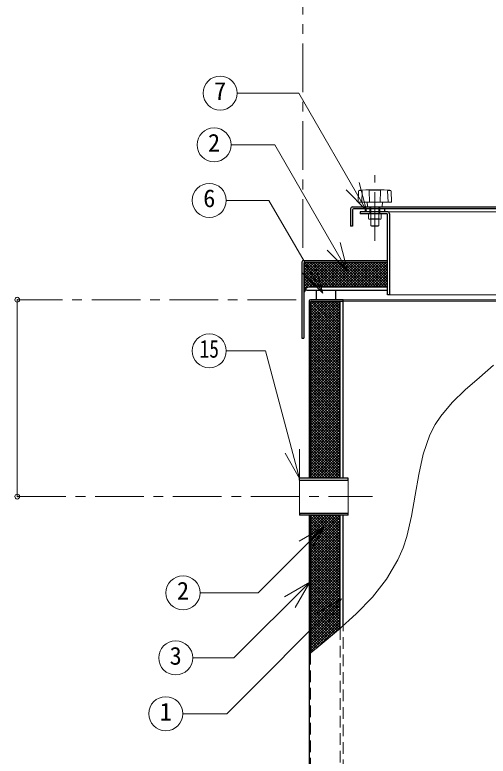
# Model space of a CAD drawing. Units: millimetres at full size, sheet at 1:10; details may follow other scales. Extents: x -2123 to 1927, y -1358 to 1452.
# Drawn here: x -700 to -214, y -596 to 167 of the extents above; entities that cross this region are included whole.
import ezdxf
from ezdxf.enums import TextEntityAlignment as Align

# ---------------------------------------------------------------- set-up
doc = ezdxf.new("R2010")
doc.units = ezdxf.units.MM
doc.header["$LTSCALE"] = 10
doc.header["$PDMODE"] = 32
doc.header["$PDSIZE"] = 5
doc.linetypes.add('CHAIN1', pattern=[8, 5, -1, 1, -1])
doc.linetypes.add('DASHED1', pattern=[1.8, 1.2, -0.6])
doc.layers.add('0-0', color=7, linetype='Continuous', lineweight=18)
doc.styles.add('ＭＳ ゴシック', font='')
doc.styles.get('ＭＳ ゴシック').set_extended_font_data('MS Gothic')

msp = doc.modelspace()

# ---------------------------------------------------------------- linework, layer by layer
at = {"layer": '0-0', "color": 4, "linetype": 'CHAIN1', "lineweight": 9}
for p, q in [((-404.3, -72.59), (-404.3, 189.41)), ((-330.3, -65.59), (-330.3, 2.01)), ((-411.3, -126.09), (-697.8, -126.09)), ((-697.8, -328.59), (-332.8, -328.59))]:
    msp.add_line(p, q, dxfattribs=at)
at = {"layer": '0-0'}
for p, q in [((-433.07, 33.21), (-478.07, 33.21)), ((-358.25, -96.38), (-433.07, 33.21)), ((-338.72, -34.39), (-346.49, -5.42)), ((-338.72, -34.39), (-359.94, -13.18)), ((-358.25, -96.38), (-366.02, -67.4)), ((-358.25, -96.38), (-379.46, -75.16)), ((-383.91, -119.49), (-391.67, -90.52)), ((-383.91, -119.49), (-405.12, -98.28)), ((-407.64, -309.86), (-407.64, -279.86)), ((-407.64, -309.86), (-422.64, -283.88)), ((-407.8, -311.59), (-407.8, -345.59)), ((-357.8, -311.59), (-357.8, -345.59)), ((-382.2, -359.43), (-450.31, -427.54)), ((-382.2, -359.43), (-408.18, -374.43)), ((-382.2, -359.43), (-397.2, -385.41)), ((-397.18, -416.58), (-475.09, -494.49)), ((-397.18, -416.58), (-423.16, -431.58)), ((-397.18, -416.58), (-412.18, -442.56)), ((-450.31, -427.54), (-509.97, -427.54)), ((-364.44, -433.74), (-390.42, -448.74)), ((-364.44, -433.74), (-379.44, -459.72)), ((-475.09, -494.49), (-517.48, -494.49))]:
    msp.add_line(p, q, dxfattribs=at)
at = {"layer": '0-0', "color": 4, "lineweight": 9}
for p, q in [((-347.47, -25.37), (-347.13, -14.86)), ((-339.71, -13), (-345.62, -13.31)), ((-343.85, -25.79), (-343.46, -14.15)), ((-321.31, -12.99), (-339.29, -12.99)), ((-335.78, -25.79), (-336.17, -14.15)), ((-324.82, -25.79), (-324.43, -14.15)), ((-320.89, -13), (-314.98, -13.31)), ((-316.75, -25.79), (-317.14, -14.15)), ((-313.13, -25.37), (-313.47, -14.86)), ((-347.07, -25.79), (-313.53, -25.79)), ((-337.93, -30.22), (-338.3, -25.79)), ((-322.67, -30.22), (-322.3, -25.79)), ((-336.8, -37.89), (-336.8, -42.59)), ((-330.3, -37.89), (-330.3, -42.59)), ((-323.8, -37.89), (-323.8, -42.59)), ((-136.17, -35.59), (-317.3, -35.59)), ((-336.55, -43.09), (-336.8, -42.59)), ((-324.05, -43.09), (-336.55, -43.09)), ((-334.3, -43.09), (-334.3, -50.09)), ((-326.3, -43.09), (-326.3, -50.09)), ((-324.05, -43.09), (-323.8, -42.59)), ((-326.3, -50.09), (-334.3, -50.09)), ((-333.8, -50.59), (-334.3, -50.09)), ((-333.8, -50.59), (-326.8, -50.59)), ((-326.3, -50.09), (-326.8, -50.59)), ((-403.3, -90.2), (-400.69, -87.59)), ((-403.3, -93.03), (-397.86, -87.59)), ((-403.3, -95.86), (-395.03, -87.59)), ((-403.3, -98.69), (-392.2, -87.59)), ((-403.3, -101.52), (-389.37, -87.59)), ((-403.3, -104.34), (-386.54, -87.59)), ((-403.3, -107.17), (-383.72, -87.59)), ((-403.3, -110), (-380.89, -87.59)), ((-403.3, -112.83), (-378.06, -87.59)), ((-403.3, -115.66), (-375.23, -87.59)), ((-403.3, -89.7), (-379.92, -113.09)), ((-402.55, -87.62), (-377.09, -113.09)), ((-399.76, -87.59), (-374.26, -113.09)), ((-397.94, -113.12), (-372.4, -87.59)), ((-396.93, -87.59), (-371.43, -113.09)), ((-395.07, -113.09), (-369.57, -87.59)), ((-394.1, -87.59), (-368.6, -113.09)), ((-392.25, -113.09), (-366.75, -87.59)), ((-391.27, -87.59), (-365.77, -113.09)), ((-389.42, -113.09), (-363.92, -87.59)), ((-388.44, -87.59), (-362.94, -113.09)), ((-386.59, -113.09), (-361.09, -87.59)), ((-385.62, -87.59), (-360.12, -113.09)), ((-383.76, -113.09), (-358.26, -87.59)), ((-382.79, -87.59), (-357.29, -113.09)), ((-380.93, -113.09), (-355.43, -87.59)), ((-379.96, -87.59), (-354.46, -113.09)), ((-378.1, -113.09), (-352.6, -87.59)), ((-377.13, -87.59), (-351.63, -113.09)), ((-375.27, -113.09), (-349.77, -87.59)), ((-374.3, -87.59), (-348.8, -113.09)), ((-372.45, -113.09), (-346.95, -87.59)), ((-371.47, -87.59), (-345.97, -113.09)), ((-369.62, -113.09), (-344.12, -87.59)), ((-368.65, -87.59), (-343.15, -113.09)), ((-366.79, -113.09), (-341.29, -87.59)), ((-365.82, -87.59), (-340.32, -113.09)), ((-363.96, -113.09), (-338.46, -87.59)), ((-362.99, -87.59), (-337.49, -113.09)), ((-361.13, -113.09), (-335.63, -87.59)), ((-360.16, -87.59), (-334.66, -113.09)), ((-358.3, -113.09), (-332.8, -87.59)), ((-357.33, -87.59), (-331.83, -113.09)), ((-355.48, -113.09), (-329.98, -87.59)), ((-354.5, -87.59), (-329, -113.09)), ((-352.65, -113.09), (-327.15, -87.59)), ((-351.68, -87.59), (-326.18, -113.09)), ((-349.82, -113.09), (-324.32, -87.59)), ((-348.85, -87.59), (-323.35, -113.09)), ((-346.99, -113.09), (-321.49, -87.59)), ((-346.02, -87.59), (-320.52, -113.09)), ((-344.16, -113.09), (-318.66, -87.59)), ((-343.19, -87.59), (-317.69, -113.09)), ((-341.33, -113.09), (-317.3, -89.05)), ((-340.36, -87.59), (-317.3, -110.65)), ((-337.53, -87.59), (-317.3, -107.82)), ((-334.7, -87.59), (-317.3, -104.99)), ((-331.88, -87.59), (-317.3, -102.16)), ((-329.05, -87.59), (-317.3, -99.33)), ((-326.22, -87.59), (-317.3, -96.5)), ((-323.39, -87.59), (-317.3, -93.68)), ((-320.56, -87.59), (-317.3, -90.85)), ((-317.73, -87.59), (-317.3, -88.02)), ((-403.3, -92.53), (-382.74, -113.09)), ((-403.3, -95.36), (-385.57, -113.09)), ((-403.3, -98.19), (-388.4, -113.09)), ((-338.51, -113.09), (-317.3, -91.88)), ((-335.68, -113.09), (-317.3, -94.71)), ((-332.85, -113.09), (-317.3, -97.54)), ((-403.3, -101.01), (-391.23, -113.09)), ((-403.3, -103.84), (-394.06, -113.09)), ((-403.3, -106.67), (-396.89, -113.09)), ((-330.02, -113.09), (-317.3, -100.37)), ((-327.19, -113.09), (-317.3, -103.2)), ((-324.36, -113.09), (-317.3, -106.02)), ((-403.3, -109.5), (-399.35, -113.45)), ((-403.3, -112.33), (-401.15, -114.48)), ((-321.53, -113.09), (-317.3, -108.85)), ((-318.71, -113.09), (-317.3, -111.68)), ((-403.3, -115.16), (-402.45, -116.01)), ((-403.3, -117.99), (-403.21, -118.07)), ((-403.3, -118.49), (-403.27, -118.45)), ((-315.3, -121.09), (-156.82, -121.09)), ((-697.8, -126.09), (-697.8, -328.59)), ((-396.3, -156.94), (-366.95, -127.59)), ((-396.3, -154.11), (-369.77, -127.59)), ((-396.3, -151.28), (-372.6, -127.59)), ((-396.3, -148.46), (-375.43, -127.59)), ((-396.3, -145.63), (-378.26, -127.59)), ((-396.3, -142.8), (-381.09, -127.59)), ((-396.3, -139.97), (-383.92, -127.59)), ((-396.3, -137.14), (-386.75, -127.59)), ((-396.3, -134.31), (-389.57, -127.59)), ((-396.3, -131.49), (-392.4, -127.59)), ((-396.3, -128.66), (-395.23, -127.59)), ((-396.3, -159.77), (-365.8, -129.27)), ((-396.25, -128.07), (-365.8, -158.51)), ((-393.9, -127.59), (-365.8, -155.69)), ((-391.07, -127.59), (-365.8, -152.86)), ((-388.24, -127.59), (-365.8, -150.03)), ((-385.42, -127.59), (-365.8, -147.2)), ((-382.59, -127.59), (-365.8, -144.37)), ((-379.76, -127.59), (-365.8, -141.54)), ((-376.93, -127.59), (-365.8, -138.72)), ((-374.1, -127.59), (-365.8, -135.89)), ((-371.27, -127.59), (-365.8, -133.06)), ((-368.44, -127.59), (-365.8, -130.23)), ((-362.8, -126.09), (-158.72, -126.09)), ((-362.8, -127.59), (-159.29, -127.59)), ((-396.3, -130.84), (-365.8, -161.34)), ((-396.3, -162.6), (-365.8, -132.1)), ((-396.3, -133.67), (-365.8, -164.17)), ((-396.3, -165.43), (-365.8, -134.93)), ((-396.3, -136.5), (-365.8, -167)), ((-396.3, -168.26), (-365.8, -137.76)), ((-396.3, -139.33), (-365.8, -169.83)), ((-396.3, -171.08), (-365.8, -140.58)), ((-396.3, -142.16), (-365.8, -172.66)), ((-396.3, -173.91), (-365.8, -143.41)), ((-396.3, -144.99), (-365.8, -175.49)), ((-396.3, -176.74), (-365.8, -146.24)), ((-396.3, -147.81), (-365.8, -178.31)), ((-396.3, -179.57), (-365.8, -149.07)), ((-396.3, -150.64), (-365.8, -181.14)), ((-396.3, -182.4), (-365.8, -151.9)), ((-396.3, -153.47), (-365.8, -183.97)), ((-396.3, -185.23), (-365.8, -154.73)), ((-396.3, -156.3), (-365.8, -186.8)), ((-396.3, -188.05), (-365.8, -157.55)), ((-396.3, -159.13), (-365.8, -189.63)), ((-396.3, -190.88), (-365.8, -160.38)), ((-396.3, -161.96), (-365.8, -192.46)), ((-396.3, -193.71), (-365.8, -163.21)), ((-396.3, -164.78), (-365.8, -195.28)), ((-396.3, -196.54), (-365.8, -166.04)), ((-396.3, -167.61), (-365.8, -198.11)), ((-396.3, -199.37), (-365.8, -168.87)), ((-396.3, -170.44), (-365.8, -200.94)), ((-396.3, -202.2), (-365.8, -171.7)), ((-396.3, -173.27), (-365.8, -203.77)), ((-396.3, -205.02), (-365.8, -174.52)), ((-396.3, -176.1), (-365.8, -206.6)), ((-396.3, -207.85), (-365.8, -177.35)), ((-396.3, -178.93), (-365.8, -209.43)), ((-396.3, -210.68), (-365.8, -180.18)), ((-396.3, -181.75), (-365.8, -212.25)), ((-396.3, -213.51), (-365.8, -183.01)), ((-396.3, -184.58), (-365.8, -215.08)), ((-396.3, -216.34), (-365.8, -185.84)), ((-396.3, -187.41), (-365.8, -217.91)), ((-396.3, -219.17), (-365.8, -188.67)), ((-396.3, -190.24), (-365.8, -220.74)), ((-396.3, -222), (-365.8, -191.5)), ((-396.3, -193.07), (-365.8, -223.57)), ((-396.3, -224.82), (-365.8, -194.32)), ((-396.3, -195.9), (-365.8, -226.4)), ((-396.3, -227.65), (-365.8, -197.15)), ((-396.3, -198.73), (-365.8, -229.23)), ((-396.3, -230.48), (-365.8, -199.98)), ((-396.3, -201.55), (-365.8, -232.05)), ((-396.3, -233.31), (-365.8, -202.81)), ((-396.3, -204.38), (-365.8, -234.88)), ((-396.3, -236.14), (-365.8, -205.64)), ((-396.3, -207.21), (-365.8, -237.71)), ((-396.3, -238.97), (-365.8, -208.47)), ((-396.3, -210.04), (-365.8, -240.54)), ((-396.3, -241.79), (-365.8, -211.29)), ((-396.3, -212.87), (-365.8, -243.37)), ((-396.3, -244.62), (-365.8, -214.12)), ((-396.3, -215.7), (-365.8, -246.2)), ((-396.3, -247.45), (-365.8, -216.95)), ((-396.3, -218.52), (-365.8, -249.02)), ((-396.3, -250.28), (-365.8, -219.78)), ((-396.3, -221.35), (-365.8, -251.85)), ((-396.3, -253.11), (-365.8, -222.61)), ((-396.3, -224.18), (-365.8, -254.68)), ((-396.3, -255.94), (-365.8, -225.44)), ((-396.3, -227.01), (-365.8, -257.51)), ((-396.3, -258.77), (-365.8, -228.27)), ((-396.3, -229.84), (-365.8, -260.34)), ((-396.3, -261.59), (-365.8, -231.09)), ((-396.3, -232.67), (-365.8, -263.17)), ((-396.3, -264.42), (-365.8, -233.92)), ((-396.3, -235.49), (-365.8, -265.99)), ((-396.3, -267.25), (-365.8, -236.75)), ((-396.3, -238.32), (-365.8, -268.82)), ((-396.3, -270.08), (-365.8, -239.58)), ((-396.3, -241.15), (-365.8, -271.65)), ((-396.3, -272.91), (-365.8, -242.41)), ((-396.3, -243.98), (-365.8, -274.48)), ((-396.3, -275.74), (-365.8, -245.24)), ((-396.3, -246.81), (-365.8, -277.31)), ((-396.3, -278.56), (-365.8, -248.06)), ((-396.3, -249.64), (-365.8, -280.14)), ((-396.3, -281.39), (-365.8, -250.89)), ((-396.3, -252.47), (-365.8, -282.97)), ((-396.3, -284.22), (-365.8, -253.72)), ((-396.3, -255.29), (-365.8, -285.79)), ((-396.3, -287.05), (-365.8, -256.55)), ((-396.3, -258.12), (-365.8, -288.62)), ((-396.3, -289.88), (-365.8, -259.38)), ((-396.3, -260.95), (-365.8, -291.45)), ((-396.3, -292.71), (-365.8, -262.21)), ((-396.3, -263.78), (-365.8, -294.28)), ((-396.3, -295.53), (-365.8, -265.03)), ((-396.3, -266.61), (-365.8, -297.11)), ((-396.3, -298.36), (-365.8, -267.86)), ((-396.3, -269.44), (-365.8, -299.94)), ((-396.3, -301.19), (-365.8, -270.69)), ((-396.3, -272.26), (-365.8, -302.76)), ((-396.3, -304.02), (-365.8, -273.52)), ((-396.3, -275.09), (-365.8, -305.59)), ((-396.3, -306.85), (-365.8, -276.35)), ((-396.3, -277.92), (-365.8, -308.42)), ((-396.3, -280.75), (-367.46, -309.59)), ((-396.21, -309.59), (-365.8, -279.18)), ((-393.38, -309.59), (-365.8, -282.01)), ((-396.3, -283.58), (-370.29, -309.59)), ((-396.3, -286.41), (-373.12, -309.59)), ((-396.3, -289.23), (-375.95, -309.59)), ((-390.55, -309.59), (-365.8, -284.83)), ((-387.73, -309.59), (-365.8, -287.66)), ((-396.3, -292.06), (-378.78, -309.59)), ((-396.3, -294.89), (-381.61, -309.59)), ((-384.9, -309.59), (-365.8, -290.49)), ((-382.07, -309.59), (-365.8, -293.32)), ((-379.24, -309.59), (-365.8, -296.15)), ((-396.3, -297.72), (-384.43, -309.59)), ((-396.3, -300.55), (-387.26, -309.59)), ((-396.3, -303.38), (-390.09, -309.59)), ((-376.41, -309.59), (-365.8, -298.98)), ((-373.58, -309.59), (-365.8, -301.8)), ((-370.76, -309.59), (-365.8, -304.63)), ((-396.3, -306.21), (-392.92, -309.59)), ((-396.3, -309.03), (-395.75, -309.59)), ((-367.93, -309.59), (-365.8, -307.46)), ((-396.3, -349.27), (-394.61, -347.59)), ((-396.3, -352.1), (-391.78, -347.59)), ((-396.3, -354.93), (-388.96, -347.59)), ((-396.3, -357.76), (-386.13, -347.59)), ((-396.3, -360.59), (-383.3, -347.59)), ((-396.3, -363.42), (-380.47, -347.59)), ((-396.3, -366.25), (-377.64, -347.59)), ((-396.3, -369.07), (-374.81, -347.59)), ((-396.3, -371.9), (-371.99, -347.59)), ((-396.3, -374.73), (-369.16, -347.59)), ((-396.3, -377.56), (-366.33, -347.59)), ((-396.3, -348.63), (-365.8, -379.13)), ((-396.3, -380.39), (-365.8, -349.89)), ((-394.52, -347.59), (-365.8, -376.3)), ((-391.69, -347.59), (-365.8, -373.47)), ((-388.86, -347.59), (-365.8, -370.65)), ((-386.03, -347.59), (-365.8, -367.82)), ((-383.2, -347.59), (-365.8, -364.99)), ((-380.38, -347.59), (-365.8, -362.16)), ((-377.55, -347.59), (-365.8, -359.33)), ((-374.72, -347.59), (-365.8, -356.5)), ((-371.89, -347.59), (-365.8, -353.68)), ((-369.06, -347.59), (-365.8, -350.85)), ((-366.23, -347.59), (-365.8, -348.02)), ((-396.3, -351.46), (-365.8, -381.96)), ((-396.3, -383.22), (-365.8, -352.72)), ((-396.3, -354.29), (-365.8, -384.79)), ((-396.3, -386.04), (-365.8, -355.54)), ((-396.3, -357.12), (-365.8, -387.62)), ((-396.3, -388.87), (-365.8, -358.37)), ((-396.3, -359.95), (-365.8, -390.45)), ((-396.3, -391.7), (-365.8, -361.2)), ((-396.3, -362.77), (-365.8, -393.27)), ((-396.3, -394.53), (-365.8, -364.03)), ((-396.3, -365.6), (-365.8, -396.1)), ((-396.3, -397.36), (-365.8, -366.86)), ((-396.3, -368.43), (-365.8, -398.93)), ((-396.3, -400.19), (-365.8, -369.69)), ((-396.3, -371.26), (-365.8, -401.76)), ((-396.3, -403.01), (-365.8, -372.51)), ((-396.3, -374.09), (-365.8, -404.59)), ((-396.3, -405.84), (-365.8, -375.34)), ((-396.3, -376.92), (-365.8, -407.42)), ((-396.3, -408.67), (-365.8, -378.17)), ((-396.3, -379.74), (-365.8, -410.24)), ((-396.3, -411.5), (-365.8, -381)), ((-396.3, -382.57), (-365.8, -413.07)), ((-396.3, -414.33), (-365.8, -383.83)), ((-396.3, -385.4), (-365.8, -415.9)), ((-396.3, -417.16), (-365.8, -386.66)), ((-396.3, -388.23), (-365.8, -418.73)), ((-396.3, -419.99), (-365.8, -389.49)), ((-396.3, -391.06), (-365.8, -421.56)), ((-396.3, -422.81), (-365.8, -392.31)), ((-396.3, -393.89), (-365.8, -424.39)), ((-396.3, -425.64), (-365.8, -395.14)), ((-396.3, -396.72), (-365.8, -427.22)), ((-396.3, -428.47), (-365.8, -397.97)), ((-396.3, -399.54), (-365.8, -430.04)), ((-396.3, -431.3), (-365.8, -400.8)), ((-396.3, -402.37), (-365.8, -432.87)), ((-396.3, -434.13), (-365.8, -403.63)), ((-396.3, -405.2), (-365.8, -435.7)), ((-396.3, -436.96), (-365.8, -406.46)), ((-396.3, -408.03), (-365.8, -438.53)), ((-396.3, -439.78), (-365.8, -409.28)), ((-396.3, -410.86), (-365.8, -441.36)), ((-396.3, -442.61), (-365.8, -412.11)), ((-396.3, -413.69), (-365.8, -444.19)), ((-396.3, -445.44), (-365.8, -414.94)), ((-396.3, -416.51), (-365.8, -447.01)), ((-396.3, -448.27), (-365.8, -417.77)), ((-396.3, -419.34), (-365.8, -449.84)), ((-396.3, -451.1), (-365.8, -420.6)), ((-396.3, -422.17), (-365.8, -452.67)), ((-396.3, -453.93), (-365.8, -423.43)), ((-396.3, -425), (-365.8, -455.5)), ((-396.3, -456.75), (-365.8, -426.25)), ((-396.3, -427.83), (-365.8, -458.33)), ((-396.3, -459.58), (-365.8, -429.08)), ((-396.3, -430.66), (-365.8, -461.16)), ((-396.3, -462.41), (-365.8, -431.91)), ((-396.3, -433.48), (-365.79, -464)), ((-396.3, -465.24), (-365.8, -434.74)), ((-396.3, -436.31), (-367.27, -465.35)), ((-396.3, -468.07), (-365.8, -437.57)), ((-396.3, -439.14), (-368.8, -466.65)), ((-396.3, -470.9), (-365.8, -440.4)), ((-396.3, -441.97), (-370.34, -467.93)), ((-396.3, -473.73), (-365.8, -443.23)), ((-396.3, -444.8), (-371.88, -469.22)), ((-396.3, -476.55), (-365.8, -446.05)), ((-396.3, -447.63), (-373.41, -470.51)), ((-396.3, -479.38), (-365.8, -448.88)), ((-396.3, -450.46), (-374.95, -471.8)), ((-396.3, -482.21), (-365.8, -451.71)), ((-396.3, -453.28), (-376.49, -473.09)), ((-396.3, -485.04), (-365.8, -454.54)), ((-396.3, -456.11), (-378.03, -474.38)), ((-396.3, -487.87), (-365.8, -457.37)), ((-396.3, -458.94), (-379.57, -475.67)), ((-396.3, -461.77), (-381.11, -476.96)), ((-396.3, -464.6), (-382.65, -478.25)), ((-389.63, -484.02), (-365.8, -460.2)), ((-372.65, -469.87), (-365.8, -463.02)), ((-396.3, -467.43), (-384.19, -479.54)), ((-396.3, -470.25), (-385.73, -480.83)), ((-396.3, -473.08), (-387.28, -482.11)), ((-396.3, -475.91), (-388.84, -483.38)), ((-396.3, -478.74), (-390.39, -484.65)), ((-396.3, -481.57), (-391.95, -485.92)), ((-396.3, -484.4), (-393.51, -487.18)), ((-396.3, -487.22), (-395.07, -488.45))]:
    msp.add_line(p, q, dxfattribs=at)
at = {"layer": '0-0', "color": 5, "lineweight": 25}
for p, q in [((-355.3, -32.59), (-355.3, -50.59)), ((-353.3, -30.59), (-135.56, -30.59)), ((-353.3, -33.59), (-353.3, -50.59)), ((-135.8, -32.59), (-352.3, -32.59)), ((-345.3, -35.59), (-345.3, -37.59)), ((-317.3, -35.59), (-345.3, -35.59)), ((-318.3, -37.59), (-345.3, -37.59)), ((-340.3, -32.59), (-340.3, -35.59)), ((-320.3, -32.59), (-320.3, -35.59)), ((-315.3, -37.59), (-315.3, -121.09)), ((-317.3, -121.09), (-317.3, -38.59)), ((-353.3, -50.59), (-355.3, -50.59)), ((-405.3, -87.59), (-405.3, -165.59)), ((-403.3, -85.59), (-317.3, -85.59)), ((-403.3, -88.59), (-403.3, -165.59)), ((-402.3, -87.59), (-317.3, -87.59)), ((-317.3, -113.09), (-397.3, -113.09)), ((-400.3, -116.09), (-317.3, -116.09)), ((-390.3, -126.09), (-390.3, -116.09)), ((-370.3, -126.09), (-370.3, -116.09)), ((-315.3, -121.09), (-317.3, -121.09)), ((-397.8, -127.59), (-397.8, -309.59)), ((-362.8, -126.09), (-396.3, -126.09)), ((-396.3, -309.59), (-396.3, -128.34)), ((-395.55, -127.59), (-362.8, -127.59)), ((-365.8, -309.59), (-365.8, -127.59)), ((-362.8, -309.59), (-362.8, -126.09)), ((-405.3, -165.59), (-403.3, -165.59)), ((-407.8, -311.59), (-407.8, -309.59)), ((-357.8, -309.59), (-407.8, -309.59)), ((-407.8, -311.59), (-357.8, -311.59)), ((-357.8, -311.59), (-357.8, -309.59)), ((-407.8, -345.59), (-407.8, -347.59)), ((-407.8, -345.59), (-357.8, -345.59)), ((-357.8, -347.59), (-407.8, -347.59)), ((-397.8, -347.59), (-397.8, -988.59)), ((-396.3, -489.45), (-396.3, -347.59)), ((-365.8, -464.01), (-365.8, -347.59)), ((-362.8, -461.29), (-362.8, -347.59)), ((-357.8, -347.59), (-357.8, -345.59))]:
    msp.add_line(p, q, dxfattribs=at)
at = {"layer": '0-0', "color": 4, "linetype": 'DASHED1', "lineweight": 9}
for p, q in [((-335.3, -37.59), (-335.3, -30.59)), ((-334.3, -43.09), (-334.3, -30.59)), ((-326.3, -43.09), (-326.3, -30.59)), ((-325.3, -37.59), (-325.3, -30.59))]:
    msp.add_line(p, q, dxfattribs=at)
at = {"layer": '0-0', "linetype": 'DASHED1'}
for p, q in [((-365.8, -464.01), (-365.8, -956.09)), ((-362.8, -953.09), (-362.8, -461.29)), ((-396.3, -489.45), (-396.3, -987.84))]:
    msp.add_line(p, q, dxfattribs=at)
at = {"layer": '0-0'}
for points in [[(-338.72, -34.39), (-408.48, 86.43), (-471.82, 86.43)], [(-383.91, -119.49), (-439.1, -23.9), (-482.95, -23.9)], [(-407.64, -309.86), (-442.78, -178.71), (-482.95, -178.71)], [(-208.36, -193.49), (-222.91, -206.03), (-237.35, -218.61), (-250.86, -231.69), (-262.65, -245.74), (-268.38, -254.51), (-273.72, -265.13), (-280.51, -284.81), (-285.17, -305.72), (-288.81, -327.23), (-292.54, -348.74), (-297.44, -369.64), (-301.26, -381.23), (-306.61, -393.56), (-318.38, -413.44), (-332.85, -431.86), (-349.43, -449.14), (-367.53, -465.59), (-386.57, -481.53), (-397.8, -490.67)], [(-364.44, -433.74), (-482.58, -551.88), (-527.73, -551.88)]]:
    msp.add_lwpolyline(points, dxfattribs=at)
for centre in [(-489.32, 86.43), (-495.57, 33.21), (-500.45, -23.9), (-500.45, -178.71), (-527.47, -427.54), (-534.98, -494.49), (-545.23, -551.88)]:
    msp.add_circle(centre, 17.5, dxfattribs=at)
at = {"layer": '0-0', "color": 4, "lineweight": 9}
for centre, radius, start, end in [((-345.53, -14.91), 1.6, 93.01913, 178.15415), ((-345.91, -15.44), 1.66, 93.02757, 128.73305), ((-345.84, -21.75), 7.97, 72.62002, 91.09064), ((-339.29, -20.99), 8, 90, 93.01913), ((-335.77, -14.14), 0.4, 97.29873, 181.90915), ((-330.3, -56.86), 43.47, 82.70127, 97.29873), ((-324.83, -14.14), 0.4, 358.09085, 82.70127), ((-321.31, -20.99), 8, 86.98087, 90), ((-314.76, -21.75), 7.97, 88.90936, 107.37998), ((-315.07, -14.91), 1.6, 1.84585, 86.98087), ((-314.7, -15.44), 1.66, 51.26695, 86.97243), ((-347.07, -25.39), 0.4, 178.15415, 270), ((-337.53, -30.19), 0.4, 184.76364, 270), ((-323.07, -30.19), 0.4, 270, 355.23636), ((-313.53, -25.39), 0.4, 270, 1.84585), ((-336.5, -37.89), 0.3, 90, 180), ((-330.6, -37.89), 0.3, 0, 90), ((-330, -37.89), 0.3, 90, 180), ((-324.1, -37.89), 0.3, 0, 90), ((-340.48, 45.36), 88.54, 272.54473, 276.60311), ((-320.12, 45.36), 88.54, 263.39689, 267.45527)]:
    msp.add_arc(centre, radius, start, end, dxfattribs=at)
at = {"layer": '0-0', "color": 5, "lineweight": 25}
for centre, radius, start, end in [((-353.3, -32.59), 2, 90, 180), ((-352.3, -33.59), 1, 90, 180), ((-318.3, -38.59), 1, 0, 90), ((-317.3, -37.59), 2, 0, 90), ((-403.3, -87.59), 2, 90, 180), ((-402.3, -88.59), 1, 90, 180), ((-397.3, -119.09), 6, 90, 180), ((-400.3, -119.09), 3, 90, 180), ((-396.3, -127.59), 1.5, 90, 180), ((-395.55, -128.34), 0.75, 90, 180)]:
    msp.add_arc(centre, radius, start, end, dxfattribs=at)
at = {"layer": '0-0', "color": 1}
for p in [(-697.8, -126.09), (-697.8, -328.59)]:
    msp.add_point(p, dxfattribs=at)

# ---------------------------------------------------------------- texts
at = {"layer": '0-0', "style": 'ＭＳ ゴシック'}
for s, p in [('7', (-495.57, 73.93)), ('2', (-501.82, 20.71)), ('6', (-506.7, -36.4)), ('2', (-533.72, -440.04)), ('3', (-541.23, -506.99)), ('1', (-551.48, -564.38))]:
    msp.add_text(s, height=18.33, dxfattribs=at).set_placement(p, align=Align.BOTTOM_LEFT)
at = {"layer": '0-0', "style": 'ＭＳ ゴシック', "width": 0.8}
msp.add_text('15', height=18.33, dxfattribs=at).set_placement((-510.45, -191.21), align=Align.BOTTOM_LEFT)

doc.saveas('drawing.dxf')
